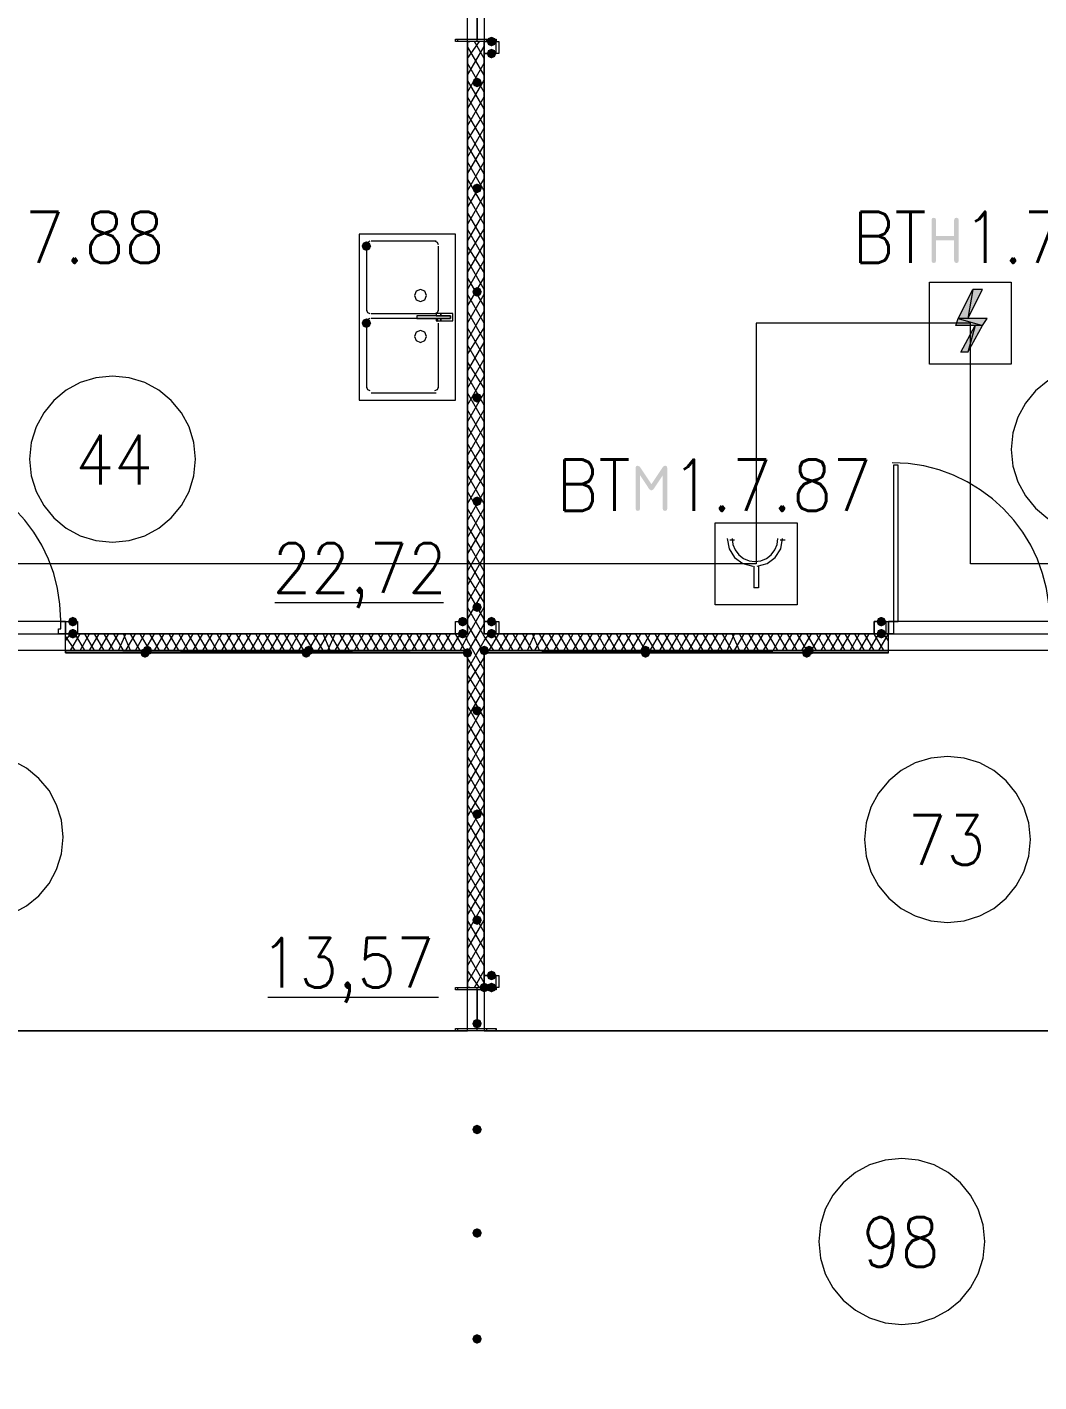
# Model space of a CAD drawing. Header units: millimetres. Extents: x 0 to 420, y 0 to 297.
# Drawn here: x 279.4 to 297.2, y 163.12 to 186.94 of the extents above; entities that cross this region are included whole.
import ezdxf

# ---------------------------------------------------------------- set-up
doc = ezdxf.new("R2010")
doc.units = ezdxf.units.MM
doc.styles.get("Standard").update_dxf_attribs({"font": 'STANDARD'})

msp = doc.modelspace()

# ---------------------------------------------------------------- hatches: boundary and pattern name
for color, points in [(7, [(287.655, 186.69), (287.630129, 186.630204), (287.570333, 186.605333), (287.510538, 186.630204), (287.485667, 186.69), (287.510537, 186.749796), (287.570333, 186.774667), (287.630129, 186.749796)]), (7, [(287.655, 186.478333), (287.630129, 186.418537), (287.570333, 186.393667), (287.510538, 186.418537), (287.485667, 186.478333), (287.510537, 186.538129), (287.570333, 186.563), (287.630129, 186.538129)]), (7, [(287.401, 185.970333), (287.376129, 185.910537), (287.316333, 185.885667), (287.256537, 185.910537), (287.231667, 185.970333), (287.256537, 186.030129), (287.316333, 186.055), (287.376129, 186.030129)]), (7, [(287.401, 184.107667), (287.376129, 184.047871), (287.316333, 184.023), (287.256537, 184.047871), (287.231667, 184.107667), (287.256537, 184.167462), (287.316333, 184.192333), (287.376129, 184.167463)]), (7, [(295.312041, 182.83502), (295.312041, 183.5516), (295.322032, 183.581366), (295.35228, 183.591287), (295.382045, 183.581366), (295.391967, 183.5516), (295.391967, 183.272685), (295.710019, 183.272685), (295.710019, 183.5516), (295.71994, 183.581366), (295.749706, 183.591287), (295.779747, 183.581366), (295.789945, 183.5516), (295.789945, 182.83502), (295.779747, 182.805254), (295.749706, 182.795333), (295.71994, 182.805254), (295.710019, 182.83502), (295.710019, 183.19331), (295.391967, 183.19331), (295.391967, 182.83502), (295.382045, 182.805254), (295.35228, 182.795333), (295.322032, 182.805254)]), (7, [(285.453667, 183.091667), (285.428796, 183.031871), (285.369, 183.007), (285.309204, 183.031871), (285.284333, 183.091667), (285.309204, 183.151462), (285.369, 183.176333), (285.428796, 183.151463)]), (7, [(287.401, 182.287333), (287.376129, 182.227537), (287.316333, 182.202667), (287.256537, 182.227537), (287.231667, 182.287333), (287.256537, 182.347129), (287.316333, 182.372), (287.376129, 182.347129)]), (7, [(285.453667, 181.737), (285.428796, 181.677204), (285.369, 181.652333), (285.309204, 181.677204), (285.284333, 181.737), (285.309204, 181.796796), (285.369, 181.821667), (285.428796, 181.796796)]), (7, [(287.401, 180.424667), (287.376129, 180.364871), (287.316333, 180.34), (287.256537, 180.364871), (287.231667, 180.424667), (287.256537, 180.484462), (287.316333, 180.509333), (287.376129, 180.484463)]), (7, [(290.622632, 179.230954), (290.652398, 179.221032), (290.66232, 179.191267), (290.66232, 178.474687), (290.652398, 178.444921), (290.622632, 178.434999), (290.592867, 178.444921), (290.582945, 178.474687), (290.582945, 179.060077), (290.420336, 178.816991), (290.383956, 178.793289), (290.346473, 178.816991), (290.184967, 179.060077), (290.184967, 178.474687), (290.175045, 178.444921), (290.14528, 178.434999), (290.115032, 178.444921), (290.105041, 178.474687), (290.105041, 179.191267), (290.115032, 179.221032), (290.14528, 179.230954), (290.180006, 179.21111), (290.383956, 178.905186), (290.589008, 179.213315)]), (7, [(287.401, 178.604333), (287.376129, 178.544537), (287.316333, 178.519667), (287.256537, 178.544537), (287.231667, 178.604333), (287.256537, 178.664129), (287.316333, 178.689), (287.376129, 178.664129)]), (7, [(287.401, 176.741667), (287.376129, 176.681871), (287.316333, 176.657), (287.256537, 176.681871), (287.231667, 176.741667), (287.256537, 176.801462), (287.316333, 176.826333), (287.376129, 176.801463)]), (7, [(280.289, 176.487667), (280.264129, 176.427871), (280.204333, 176.403), (280.144538, 176.427871), (280.119667, 176.487667), (280.144537, 176.547462), (280.204333, 176.572333), (280.264129, 176.547463)]), (7, [(287.147, 176.487667), (287.122129, 176.427871), (287.062333, 176.403), (287.002538, 176.427871), (286.977667, 176.487667), (287.002537, 176.547462), (287.062333, 176.572333), (287.122129, 176.547463)]), (7, [(287.655, 176.487667), (287.630129, 176.427871), (287.570333, 176.403), (287.510538, 176.427871), (287.485667, 176.487667), (287.510537, 176.547462), (287.570333, 176.572333), (287.630129, 176.547463)]), (7, [(294.513, 176.487667), (294.488129, 176.427871), (294.428333, 176.403), (294.368538, 176.427871), (294.343667, 176.487667), (294.368537, 176.547462), (294.428333, 176.572333), (294.488129, 176.547463)]), (7, [(280.289, 176.276), (280.264129, 176.216204), (280.204333, 176.191333), (280.144538, 176.216204), (280.119667, 176.276), (280.144537, 176.335796), (280.204333, 176.360667), (280.264129, 176.335796)]), (7, [(287.147, 176.276), (287.122129, 176.216204), (287.062333, 176.191333), (287.002538, 176.216204), (286.977667, 176.276), (287.002537, 176.335796), (287.062333, 176.360667), (287.122129, 176.335796)]), (7, [(287.655, 176.276), (287.630129, 176.216204), (287.570333, 176.191333), (287.510538, 176.216204), (287.485667, 176.276), (287.510537, 176.335796), (287.570333, 176.360667), (287.630129, 176.335796)]), (7, [(294.513, 176.276), (294.488129, 176.216204), (294.428333, 176.191333), (294.368538, 176.216204), (294.343667, 176.276), (294.368537, 176.335796), (294.428333, 176.360667), (294.488129, 176.335796)]), (254, [(281.559, 175.937333), (281.534129, 175.877537), (281.474333, 175.852667), (281.414538, 175.877537), (281.389667, 175.937333), (281.414537, 175.997129), (281.474333, 176.022), (281.534129, 175.997129)]), (254, [(281.601333, 175.979667), (281.576462, 175.919871), (281.516667, 175.895), (281.456871, 175.919871), (281.432, 175.979667), (281.456871, 176.039462), (281.516667, 176.064333), (281.576462, 176.039463)]), (254, [(284.395333, 175.937333), (284.370463, 175.877537), (284.310667, 175.852667), (284.250871, 175.877537), (284.226, 175.937333), (284.250871, 175.997129), (284.310667, 176.022), (284.370462, 175.997129)]), (254, [(284.437667, 175.979667), (284.412796, 175.919871), (284.353, 175.895), (284.293204, 175.919871), (284.268333, 175.979667), (284.293204, 176.039462), (284.353, 176.064333), (284.412796, 176.039463)]), (254, [(287.231667, 175.937333), (287.206796, 175.877537), (287.147, 175.852667), (287.087204, 175.877537), (287.062333, 175.937333), (287.087204, 175.997129), (287.147, 176.022), (287.206796, 175.997129)]), (254, [(287.528, 175.979667), (287.503129, 175.919871), (287.443333, 175.895), (287.383537, 175.919871), (287.358667, 175.979667), (287.383537, 176.039462), (287.443333, 176.064333), (287.503129, 176.039463)]), (254, [(287.528, 175.979667), (287.503129, 175.919871), (287.443333, 175.895), (287.383537, 175.919871), (287.358667, 175.979667), (287.383537, 176.039462), (287.443333, 176.064333), (287.503129, 176.039463)]), (254, [(290.364333, 175.979667), (290.339462, 175.919871), (290.279667, 175.895), (290.219871, 175.919871), (290.195, 175.979667), (290.219871, 176.039462), (290.279667, 176.064333), (290.339462, 176.039463)]), (254, [(290.364333, 175.937333), (290.339462, 175.877537), (290.279667, 175.852667), (290.219871, 175.877537), (290.195, 175.937333), (290.219871, 175.997129), (290.279667, 176.022), (290.339462, 175.997129)]), (254, [(293.200667, 175.937333), (293.175796, 175.877537), (293.116, 175.852667), (293.056204, 175.877537), (293.031333, 175.937333), (293.056204, 175.997129), (293.116, 176.022), (293.175796, 175.997129)]), (254, [(293.243, 175.979667), (293.218129, 175.919871), (293.158333, 175.895), (293.098538, 175.919871), (293.073667, 175.979667), (293.098537, 176.039462), (293.158333, 176.064333), (293.218129, 176.039463)]), (7, [(287.401, 174.921333), (287.376129, 174.861537), (287.316333, 174.836667), (287.256537, 174.861537), (287.231667, 174.921333), (287.256537, 174.981129), (287.316333, 175.006), (287.376129, 174.981129)]), (7, [(287.401, 173.101), (287.376129, 173.041204), (287.316333, 173.016333), (287.256537, 173.041204), (287.231667, 173.101), (287.256537, 173.160796), (287.316333, 173.185667), (287.376129, 173.160796)]), (7, [(287.401, 171.238333), (287.376129, 171.178537), (287.316333, 171.153667), (287.256537, 171.178537), (287.231667, 171.238333), (287.256537, 171.298129), (287.316333, 171.323), (287.376129, 171.298129)]), (7, [(287.528, 170.053), (287.503129, 169.993204), (287.443333, 169.968333), (287.383537, 169.993204), (287.358667, 170.053), (287.383537, 170.112796), (287.443333, 170.137667), (287.503129, 170.112796)]), (7, [(287.655, 170.264667), (287.630129, 170.204871), (287.570333, 170.18), (287.510538, 170.204871), (287.485667, 170.264667), (287.510537, 170.324462), (287.570333, 170.349333), (287.630129, 170.324463)]), (7, [(287.655, 170.053), (287.630129, 169.993204), (287.570333, 169.968333), (287.510538, 169.993204), (287.485667, 170.053), (287.510537, 170.112796), (287.570333, 170.137667), (287.630129, 170.112796)]), (7, [(287.401, 169.418), (287.376129, 169.358204), (287.316333, 169.333333), (287.256537, 169.358204), (287.231667, 169.418), (287.256537, 169.477796), (287.316333, 169.502667), (287.376129, 169.477796)]), (7, [(287.401, 167.555333), (287.376129, 167.495537), (287.316333, 167.470667), (287.256537, 167.495537), (287.231667, 167.555333), (287.256537, 167.615129), (287.316333, 167.64), (287.376129, 167.615129)]), (7, [(287.401, 165.735), (287.376129, 165.675204), (287.316333, 165.650333), (287.256537, 165.675204), (287.231667, 165.735), (287.256537, 165.794796), (287.316333, 165.819667), (287.376129, 165.794796)]), (7, [(287.401, 163.872333), (287.376129, 163.812537), (287.316333, 163.787667), (287.256537, 163.812537), (287.231667, 163.872333), (287.256537, 163.932129), (287.316333, 163.957), (287.376129, 163.932129)])]:
    msp.add_hatch(color=color).paths.add_polyline_path(points, flags=0)
h = msp.add_hatch(color=1)
h.paths.add_polyline_path([(296.206334, 182.329666), (296.037, 182.329666), (295.952334, 181.821666)], flags=0)
h.paths.add_polyline_path([(296.037, 182.329666), (295.952334, 181.821666), (295.783, 181.821666)], flags=0)
h = msp.add_hatch(color=1)
h.paths.add_polyline_path([(296.291, 181.821666), (295.783, 181.821666), (296.206334, 181.694666)], flags=0)
h.paths.add_polyline_path([(295.783, 181.821666), (296.206334, 181.694666), (295.740667, 181.694666)], flags=0)
h = msp.add_hatch(color=1)
h.paths.add_polyline_path([(296.206334, 181.694666), (296.079334, 181.694666), (295.952334, 181.228999)], flags=0)
h.paths.add_polyline_path([(296.079334, 181.694666), (295.952334, 181.228999), (295.825334, 181.228999)], flags=0)
h = msp.add_hatch(color=7)
h.paths.add_polyline_path([(287.147, 175.979667), (280.077333, 175.979667), (287.147, 175.937333)], flags=0)
h.paths.add_polyline_path([(280.077333, 175.979667), (287.147, 175.937333), (280.077333, 175.937333)], flags=0)
h = msp.add_hatch(color=7)
h.paths.add_polyline_path([(294.555333, 175.979667), (287.443333, 175.979667), (294.555333, 175.937333)], flags=0)
h.paths.add_polyline_path([(287.443333, 175.979667), (294.555333, 175.937333), (287.443333, 175.937333)], flags=0)

# ---------------------------------------------------------------- linework, layer by layer
at = {"color": 7, "lineweight": 0}
for points in [[(287.147, 187.409667), (270.044333, 187.409667), (270.044333, 176.276), (287.147, 176.276)], [(287.655, 186.69), (286.935333, 186.69), (286.935333, 186.732333), (287.316333, 186.732333), (287.316333, 187.409667), (286.935333, 187.409667), (287.655, 187.409667), (287.316333, 187.409667), (287.316333, 186.732333), (287.655, 186.732333)], [(304.546, 187.409667), (287.443333, 187.409667), (287.443333, 176.276), (304.546, 176.276)], [(287.697333, 186.478333), (287.443333, 186.478333), (287.443333, 186.69), (287.697333, 186.69)], [(287.655, 186.478333), (287.655, 186.69), (287.443333, 186.69), (287.443333, 186.478333)], [(285.242, 183.261), (285.242, 180.424667), (285.242, 180.382333), (285.284333, 180.382333), (286.893, 180.382333), (286.935333, 180.382333), (286.935333, 180.424667), (286.935333, 183.261), (286.935333, 183.303333), (286.893, 183.303333), (285.284333, 183.303333), (285.242, 183.303333)], [(286.427333, 182.223833), (286.39634, 182.298673), (286.3215, 182.329667), (286.24666, 182.298673), (286.215667, 182.223833), (286.24666, 182.148993), (286.3215, 182.118), (286.39634, 182.148993)], [(286.258, 181.864), (286.258, 181.821667), (286.850667, 181.821667), (286.850667, 181.864)], [(286.596667, 181.906333), (286.596667, 181.864), (286.681333, 181.864), (286.681333, 181.906333)], [(286.596667, 181.779333), (286.681333, 181.779333), (286.681333, 181.821667), (286.596667, 181.821667)], [(286.681333, 181.906333), (286.681333, 181.864), (286.850667, 181.864), (286.850667, 181.821667), (286.681333, 181.821667), (286.681333, 181.779333), (286.893, 181.779333), (286.893, 181.906333)], [(286.427333, 181.504167), (286.39634, 181.579007), (286.3215, 181.61), (286.24666, 181.579007), (286.215667, 181.504167), (286.24666, 181.429327), (286.3215, 181.398333), (286.39634, 181.429327)], [(294.64, 179.239333), (294.64, 176.487667), (294.724667, 176.487667), (294.724667, 179.239333)], [(279.950333, 176.276), (279.950333, 176.360667), (279.992667, 176.360667), (279.992667, 176.487667), (280.077333, 176.487667), (280.077333, 176.276)], [(280.289, 176.276), (280.077333, 176.276), (280.077333, 176.487667), (280.289, 176.487667), (280.289, 176.276), (280.077333, 176.276), (280.077333, 176.487667), (280.289, 176.487667)], [(287.147, 176.276), (286.935333, 176.276), (286.935333, 176.487667), (287.147, 176.487667), (287.147, 176.276), (286.935333, 176.276), (286.935333, 176.487667), (287.147, 176.487667)], [(287.697333, 176.276), (287.443333, 176.276), (287.443333, 176.487667), (287.697333, 176.487667)], [(287.655, 176.276), (287.655, 176.487667), (287.443333, 176.487667), (287.443333, 176.276)], [(294.555333, 176.276), (294.301333, 176.276), (294.301333, 176.487667), (294.555333, 176.487667)], [(294.513, 176.276), (294.513, 176.487667), (294.301333, 176.487667), (294.301333, 176.276)], [(294.555333, 176.276), (294.555333, 176.487667), (294.64, 176.487667), (294.64, 176.360667), (294.64, 176.276)], [(287.147, 175.979667), (280.077333, 175.979667), (287.147, 175.937333)], [(280.077333, 175.979667), (287.147, 175.937333), (280.077333, 175.937333)], [(280.077333, 175.937333), (280.077333, 175.979667), (287.147, 175.979667), (287.147, 175.937333), (280.077333, 175.937333), (287.147, 175.937333), (287.147, 175.979667), (280.077333, 175.979667)], [(294.555333, 175.979667), (287.443333, 175.979667), (294.555333, 175.937333)], [(287.443333, 175.979667), (294.555333, 175.937333), (287.443333, 175.937333)], [(294.555333, 175.979667), (287.443333, 175.979667), (287.443333, 175.937333), (294.555333, 175.937333)], [(294.555333, 175.979667), (287.443333, 175.979667), (287.443333, 175.937333), (294.555333, 175.937333)], [(287.697333, 170.053), (287.443333, 170.053), (287.443333, 170.264667), (287.697333, 170.264667)], [(287.655, 170.053), (287.655, 170.264667), (287.443333, 170.264667), (287.443333, 170.053)], [(287.655, 169.291), (286.935333, 169.291), (286.935333, 169.333333), (287.316333, 169.333333), (287.316333, 170.010667), (286.935333, 170.010667), (286.935333, 170.053), (287.655, 170.053), (287.655, 170.010667), (287.316333, 170.010667), (287.316333, 169.333333), (287.655, 169.333333)]]:
    msp.add_lwpolyline(points, close=True, dxfattribs=at)
for points in [[(287.316333, 186.69), (287.316333, 187.409667)], [(286.977667, 186.69), (286.977667, 186.732333)], [(287.147, 186.69), (287.147, 186.732333)], [(287.147, 186.69), (287.189333, 186.69)], [(287.147, 186.393667), (287.358667, 186.69)], [(287.443333, 176.276), (287.443333, 186.69), (287.147, 186.69), (287.147, 176.276)], [(287.147, 186.097333), (287.443333, 186.605333)], [(287.443333, 186.097333), (287.147, 186.605333)], [(287.443333, 186.393667), (287.274, 186.69)], [(287.443333, 186.647667), (287.443333, 186.69)], [(287.485667, 186.69), (287.485667, 186.732333)], [(287.655, 186.69), (287.655, 186.732333)], [(287.147, 185.801), (287.443333, 186.309)], [(287.443333, 185.801), (287.147, 186.309)], [(287.147, 185.504667), (287.443333, 186.012667)], [(287.443333, 185.504667), (287.147, 186.012667)], [(287.147, 185.208333), (287.443333, 185.716333)], [(287.443333, 185.208333), (287.147, 185.716333)], [(287.147, 184.954333), (287.443333, 185.42)], [(287.443333, 184.912), (287.147, 185.42)], [(287.147, 184.658), (287.443333, 185.166)], [(287.443333, 184.615667), (287.147, 185.123667)], [(287.147, 184.361667), (287.443333, 184.869667)], [(287.443333, 184.361667), (287.147, 184.869667)], [(287.147, 184.065333), (287.443333, 184.573333)], [(287.443333, 184.065333), (287.147, 184.573333)], [(287.147, 183.769), (287.443333, 184.277)], [(287.443333, 183.769), (287.147, 184.277)], [(287.147, 183.472667), (287.443333, 183.980667)], [(287.443333, 183.472667), (287.147, 183.980667)], [(287.147, 183.176333), (287.443333, 183.684333)], [(287.443333, 183.176333), (287.147, 183.684333)], [(287.147, 182.922333), (287.443333, 183.388)], [(287.443333, 182.88), (287.147, 183.388)], [(285.4325, 183.176333), (285.387606, 183.157728), (285.369, 183.112833)], [(285.369, 183.091667), (285.369, 181.948667)], [(286.596667, 183.176333), (285.453667, 183.176333)], [(286.639, 183.112833), (286.620394, 183.157728), (286.5755, 183.176333)], [(286.639, 181.948667), (286.639, 183.091667)], [(287.147, 182.626), (287.443333, 183.134)], [(287.443333, 182.626), (287.147, 183.091667)], [(287.147, 182.329667), (287.443333, 182.837667)], [(287.443333, 182.329667), (287.147, 182.837667)], [(287.147, 182.033333), (287.443333, 182.541333)], [(287.443333, 182.033333), (287.147, 182.541333)], [(295.275, 182.456666), (296.714334, 182.456666)], [(287.147, 181.737), (287.443333, 182.245)], [(287.443333, 181.737), (287.147, 182.245)], [(285.369, 181.969833), (285.387606, 181.924939), (285.4325, 181.906333)], [(285.4325, 181.821667), (285.387606, 181.803061), (285.369, 181.758167)], [(285.453667, 181.906333), (286.596667, 181.906333)], [(286.596667, 181.821667), (285.453667, 181.821667)], [(286.5755, 181.906333), (286.620394, 181.924939), (286.639, 181.969833)], [(286.639, 181.758167), (286.620394, 181.803061), (286.5755, 181.821667)], [(287.147, 181.440667), (287.443333, 181.948667)], [(287.443333, 181.440667), (287.147, 181.948667)], [(285.369, 181.737), (285.369, 180.594)], [(286.639, 180.594), (286.639, 181.737)], [(287.147, 181.186667), (287.443333, 181.652333)], [(287.443333, 181.144333), (287.147, 181.652333)], [(287.147, 180.890333), (287.443333, 181.398333)], [(287.443333, 180.848), (287.147, 181.356)], [(287.147, 180.594), (287.443333, 181.102)], [(287.443333, 180.594), (287.147, 181.059667)], [(299.635333, 179.5145), (299.605661, 179.808844), (299.520561, 180.082996), (299.385905, 180.331083), (299.207566, 180.547232), (298.991416, 180.725572), (298.743329, 180.860228), (298.469177, 180.945328), (298.174833, 180.975), (297.88049, 180.945328), (297.606338, 180.860228), (297.358251, 180.725572), (297.142101, 180.547232), (296.963762, 180.331083), (296.829106, 180.082996), (296.744005, 179.808844), (296.714333, 179.5145)], [(282.363333, 179.345167), (282.333661, 179.63951), (282.248561, 179.913662), (282.113905, 180.161749), (281.935566, 180.377899), (281.719416, 180.556238), (281.471329, 180.690894), (281.197177, 180.775995), (280.902833, 180.805667), (280.60849, 180.775995), (280.334338, 180.690894), (280.086251, 180.556238), (279.870101, 180.377899), (279.691762, 180.161749), (279.557106, 179.913662), (279.472005, 179.63951), (279.442333, 179.345167)], [(285.369, 180.615167), (285.387606, 180.570272), (285.4325, 180.551667)], [(286.5755, 180.551667), (286.620394, 180.570272), (286.639, 180.615167)], [(287.147, 180.297667), (287.443333, 180.805667)], [(287.443333, 180.297667), (287.147, 180.805667)], [(285.453667, 180.509333), (286.596667, 180.509333)], [(287.147, 180.001333), (287.443333, 180.509333)], [(287.443333, 180.001333), (287.147, 180.509333)], [(287.147, 179.705), (287.443333, 180.213)], [(287.443333, 179.705), (287.147, 180.213)], [(287.147, 179.408667), (287.443333, 179.916667)], [(287.443333, 179.408667), (287.147, 179.916667)], [(287.147, 179.154667), (287.443333, 179.620333)], [(287.443333, 179.112333), (287.147, 179.620333)], [(296.714333, 179.5145), (296.744005, 179.220156), (296.829106, 178.946004), (296.963762, 178.697917), (297.142101, 178.481768), (297.358251, 178.303428), (297.606338, 178.168772), (297.88049, 178.083672), (298.174833, 178.054), (298.469177, 178.083672), (298.743329, 178.168772), (298.991416, 178.303428), (299.207566, 178.481768), (299.385905, 178.697917), (299.520561, 178.946004), (299.605661, 179.220156), (299.635333, 179.5145)], [(279.992667, 176.508833), (279.978351, 176.792342), (279.936333, 177.06766), (279.868007, 177.333395), (279.774766, 177.588151), (279.658004, 177.830537), (279.519114, 178.059157), (279.359491, 178.272619), (279.180528, 178.469528), (278.983619, 178.648491), (278.770157, 178.808114), (278.541537, 178.947004), (278.299151, 179.063766), (278.044395, 179.157007), (277.77866, 179.225333), (277.503342, 179.267351), (277.219833, 179.281667)], [(279.442333, 179.345167), (279.472005, 179.050823), (279.557106, 178.776671), (279.691762, 178.528584), (279.870101, 178.312434), (280.086251, 178.134095), (280.334338, 177.999439), (280.60849, 177.914339), (280.902833, 177.884667), (281.197177, 177.914339), (281.471329, 177.999439), (281.719416, 178.134095), (281.935566, 178.312434), (282.113905, 178.528584), (282.248561, 178.776671), (282.333661, 179.050823), (282.363333, 179.345167)], [(287.147, 178.858333), (287.443333, 179.366333)], [(287.443333, 178.858333), (287.147, 179.324)], [(297.391667, 176.508833), (297.377351, 176.792342), (297.335333, 177.06766), (297.267007, 177.333395), (297.173766, 177.588151), (297.057004, 177.830537), (296.918114, 178.059157), (296.758491, 178.272619), (296.579528, 178.469528), (296.382619, 178.648491), (296.169157, 178.808114), (295.940537, 178.947004), (295.698151, 179.063766), (295.443395, 179.157007), (295.17766, 179.225333), (294.902342, 179.267351), (294.618833, 179.281667)], [(287.147, 178.562), (287.443333, 179.07)], [(287.443333, 178.562), (287.147, 179.07)], [(287.147, 178.265667), (287.443333, 178.773667)], [(287.443333, 178.265667), (287.147, 178.773667)], [(287.147, 177.969333), (287.443333, 178.477333)], [(287.443333, 177.969333), (287.147, 178.477333)], [(287.147, 177.673), (287.443333, 178.181)], [(287.443333, 177.673), (287.147, 178.181)], [(291.507334, 178.223333), (292.946667, 178.223333)], [(287.147, 177.376667), (287.443333, 177.884667)], [(287.443333, 177.376667), (287.147, 177.884667)], [(287.147, 177.122667), (287.443333, 177.630667)], [(287.443333, 177.080333), (287.147, 177.588333)], [(287.147, 176.826333), (287.443333, 177.334333)], [(287.443333, 176.826333), (287.147, 177.292)], [(287.147, 176.53), (287.443333, 177.038)], [(287.443333, 176.53), (287.147, 177.038)], [(283.760333, 176.826333), (286.723667, 176.826333)], [(287.147, 176.233667), (287.443333, 176.741667)], [(287.443333, 176.233667), (287.147, 176.741667)], [(280.077333, 176.403), (280.077333, 176.487667), (278.595667, 176.487667)], [(278.595667, 176.276), (280.077333, 176.276), (280.077333, 176.403)], [(287.147, 175.937333), (287.443333, 176.445333)], [(287.443333, 175.937333), (287.147, 176.445333)], [(295.994667, 176.487667), (294.555333, 176.487667), (294.555333, 176.403)], [(294.555333, 176.403), (294.555333, 176.276), (295.994667, 176.276)], [(297.476333, 176.403), (297.476333, 176.487667), (295.994667, 176.487667)], [(295.994667, 176.276), (297.476333, 176.276), (297.476333, 176.403)], [(280.077333, 176.149), (280.162, 176.276)], [(280.077333, 175.979667), (280.077333, 176.276)], [(280.077333, 175.979667), (280.077333, 176.276)], [(287.147, 176.276), (280.077333, 176.276)], [(280.246667, 175.979667), (280.077333, 176.233667)], [(280.162, 175.979667), (280.331333, 176.276)], [(280.416, 175.979667), (280.246667, 176.276)], [(280.331333, 175.979667), (280.500667, 176.276)], [(280.585333, 175.979667), (280.416, 176.276)], [(280.500667, 175.979667), (280.67, 176.276)], [(280.754667, 175.979667), (280.585333, 176.276)], [(280.67, 175.979667), (280.839333, 176.276)], [(280.924, 175.979667), (280.754667, 176.276)], [(280.839333, 175.979667), (281.008667, 176.276)], [(281.093333, 175.979667), (280.924, 176.276)], [(281.008667, 175.979667), (281.135667, 176.276)], [(281.220333, 175.979667), (281.093333, 176.276)], [(281.135667, 175.979667), (281.305, 176.276)], [(281.389667, 175.979667), (281.220333, 176.276)], [(281.305, 175.979667), (281.474333, 176.276)], [(281.559, 175.979667), (281.389667, 176.276)], [(281.474333, 175.979667), (281.643667, 176.276)], [(281.728333, 175.979667), (281.559, 176.276)], [(281.643667, 175.979667), (281.813, 176.276)], [(281.897667, 175.979667), (281.728333, 176.276)], [(281.813, 175.979667), (281.982333, 176.276)], [(282.067, 175.979667), (281.897667, 176.276)], [(281.982333, 175.979667), (282.151667, 176.276)], [(282.236333, 175.979667), (282.067, 176.276)], [(282.151667, 175.979667), (282.321, 176.276)], [(282.405667, 175.979667), (282.236333, 176.276)], [(282.321, 175.979667), (282.490333, 176.276)], [(282.575, 175.979667), (282.405667, 176.276)], [(282.490333, 175.979667), (282.659667, 176.276)], [(282.744333, 175.979667), (282.575, 176.276)], [(282.659667, 175.979667), (282.829, 176.276)], [(282.913667, 175.979667), (282.744333, 176.276)], [(282.829, 175.979667), (282.998333, 176.276)], [(283.083, 175.979667), (282.913667, 176.276)], [(282.998333, 175.979667), (283.167667, 176.276)], [(283.252333, 175.979667), (283.083, 176.276)], [(283.167667, 175.979667), (283.337, 176.276)], [(283.421667, 175.979667), (283.252333, 176.276)], [(283.337, 175.979667), (283.506333, 176.276)], [(283.591, 175.979667), (283.421667, 176.276)], [(283.506333, 175.979667), (283.675667, 176.276)], [(283.760333, 175.979667), (283.591, 176.276)], [(283.675667, 175.979667), (283.845, 176.276)], [(283.929667, 175.979667), (283.760333, 176.276)], [(283.845, 175.979667), (284.014333, 176.276)], [(284.099, 175.979667), (283.929667, 176.276)], [(284.014333, 175.979667), (284.183667, 176.276)], [(284.268333, 175.979667), (284.099, 176.276)], [(284.183667, 175.979667), (284.353, 176.276)], [(284.437667, 175.979667), (284.268333, 176.276)], [(284.353, 175.979667), (284.522333, 176.276)], [(284.607, 175.979667), (284.437667, 176.276)], [(284.522333, 175.979667), (284.691667, 176.276)], [(284.734, 175.979667), (284.607, 176.276)], [(284.691667, 175.979667), (284.818667, 176.276)], [(284.903333, 175.979667), (284.734, 176.276)], [(284.818667, 175.979667), (284.988, 176.276)], [(285.072667, 175.979667), (284.903333, 176.276)], [(284.988, 175.979667), (285.157333, 176.276)], [(285.242, 175.979667), (285.072667, 176.276)], [(285.157333, 175.979667), (285.326667, 176.276)], [(285.411333, 175.979667), (285.242, 176.276)], [(285.326667, 175.979667), (285.496, 176.276)], [(285.580667, 175.979667), (285.411333, 176.276)], [(285.496, 175.979667), (285.665333, 176.276)], [(285.75, 175.979667), (285.580667, 176.276)], [(285.665333, 175.979667), (285.834667, 176.276)], [(285.919333, 175.979667), (285.75, 176.276)], [(285.834667, 175.979667), (286.004, 176.276)], [(286.088667, 175.979667), (285.919333, 176.276)], [(286.004, 175.979667), (286.173333, 176.276)], [(286.258, 175.979667), (286.088667, 176.276)], [(286.173333, 175.979667), (286.342667, 176.276)], [(286.427333, 175.979667), (286.258, 176.276)], [(286.342667, 175.979667), (286.512, 176.276)], [(286.596667, 175.979667), (286.427333, 176.276)], [(286.512, 175.979667), (286.681333, 176.276)], [(286.766, 175.979667), (286.596667, 176.276)], [(286.681333, 175.979667), (286.850667, 176.276)], [(286.935333, 175.979667), (286.766, 176.276)], [(286.850667, 175.979667), (287.02, 176.276)], [(287.104667, 175.979667), (286.935333, 176.276)], [(287.02, 175.979667), (287.147, 176.233667)], [(287.147, 176.149), (287.104667, 176.276)], [(287.147, 175.641), (287.443333, 176.149)], [(287.443333, 175.641), (287.147, 176.149)], [(287.443333, 176.149), (287.528, 176.276)], [(294.555333, 176.276), (287.443333, 176.276)], [(287.612667, 175.979667), (287.443333, 176.233667)], [(287.528, 175.979667), (287.697333, 176.276)], [(287.782, 175.979667), (287.612667, 176.276)], [(287.697333, 175.979667), (287.866667, 176.276)], [(287.951333, 175.979667), (287.782, 176.276)], [(287.866667, 175.979667), (288.036, 176.276)], [(288.120667, 175.979667), (287.951333, 176.276)], [(288.036, 175.979667), (288.205333, 176.276)], [(288.29, 175.979667), (288.120667, 176.276)], [(288.205333, 175.979667), (288.332333, 176.276)], [(288.417, 175.979667), (288.29, 176.276)], [(288.332333, 175.979667), (288.501667, 176.276)], [(288.586333, 175.979667), (288.417, 176.276)], [(288.501667, 175.979667), (288.671, 176.276)], [(288.755667, 175.979667), (288.586333, 176.276)], [(288.671, 175.979667), (288.840333, 176.276)], [(288.925, 175.979667), (288.755667, 176.276)], [(288.840333, 175.979667), (289.009667, 176.276)], [(289.094333, 175.979667), (288.925, 176.276)], [(289.009667, 175.979667), (289.179, 176.276)], [(289.263667, 175.979667), (289.094333, 176.276)], [(289.179, 175.979667), (289.348333, 176.276)], [(289.433, 175.979667), (289.263667, 176.276)], [(289.348333, 175.979667), (289.517667, 176.276)], [(289.602333, 175.979667), (289.433, 176.276)], [(289.517667, 175.979667), (289.687, 176.276)], [(289.771667, 175.979667), (289.602333, 176.276)], [(289.687, 175.979667), (289.856333, 176.276)], [(289.941, 175.979667), (289.771667, 176.276)], [(289.856333, 175.979667), (290.025667, 176.276)], [(290.110333, 175.979667), (289.941, 176.276)], [(290.025667, 175.979667), (290.195, 176.276)], [(290.279667, 175.979667), (290.110333, 176.276)], [(290.195, 175.979667), (290.364333, 176.276)], [(290.449, 175.979667), (290.279667, 176.276)], [(290.364333, 175.979667), (290.533667, 176.276)], [(290.618333, 175.979667), (290.449, 176.276)], [(290.533667, 175.979667), (290.703, 176.276)], [(290.787667, 175.979667), (290.618333, 176.276)], [(290.703, 175.979667), (290.872333, 176.276)], [(290.957, 175.979667), (290.787667, 176.276)], [(290.872333, 175.979667), (291.041667, 176.276)], [(291.126333, 175.979667), (290.957, 176.276)], [(291.041667, 175.979667), (291.211, 176.276)], [(291.295667, 175.979667), (291.126333, 176.276)], [(291.211, 175.979667), (291.380333, 176.276)], [(291.465, 175.979667), (291.295667, 176.276)], [(291.380333, 175.979667), (291.549667, 176.276)], [(291.634333, 175.979667), (291.465, 176.276)], [(291.549667, 175.979667), (291.719, 176.276)], [(291.803667, 175.979667), (291.634333, 176.276)], [(291.719, 175.979667), (291.846, 176.276)], [(291.930667, 175.979667), (291.803667, 176.276)], [(291.846, 175.979667), (292.015333, 176.276)], [(292.1, 175.979667), (291.930667, 176.276)], [(292.015333, 175.979667), (292.184667, 176.276)], [(292.269333, 175.979667), (292.1, 176.276)], [(292.184667, 175.979667), (292.354, 176.276)], [(292.438667, 175.979667), (292.269333, 176.276)], [(292.354, 175.979667), (292.523333, 176.276)], [(292.608, 175.979667), (292.438667, 176.276)], [(292.523333, 175.979667), (292.692667, 176.276)], [(292.777333, 175.979667), (292.608, 176.276)], [(292.692667, 175.979667), (292.862, 176.276)], [(292.946667, 175.979667), (292.777333, 176.276)], [(292.862, 175.979667), (293.031333, 176.276)], [(293.116, 175.979667), (292.946667, 176.276)], [(293.031333, 175.979667), (293.200667, 176.276)], [(293.285333, 175.979667), (293.116, 176.276)], [(293.200667, 175.979667), (293.37, 176.276)], [(293.454667, 175.979667), (293.285333, 176.276)], [(293.37, 175.979667), (293.539333, 176.276)], [(293.624, 175.979667), (293.454667, 176.276)], [(293.539333, 175.979667), (293.708667, 176.276)], [(293.793333, 175.979667), (293.624, 176.276)], [(293.708667, 175.979667), (293.878, 176.276)], [(293.962667, 175.979667), (293.793333, 176.276)], [(293.878, 175.979667), (294.047333, 176.276)], [(294.132, 175.979667), (293.962667, 176.276)], [(294.047333, 175.979667), (294.216667, 176.276)], [(294.301333, 175.979667), (294.132, 176.276)], [(294.216667, 175.979667), (294.386, 176.276)], [(294.470667, 175.979667), (294.301333, 176.276)], [(294.386, 175.979667), (294.555333, 176.276)], [(294.555333, 176.149), (294.470667, 176.276)], [(294.555333, 175.979667), (294.555333, 176.276)], [(294.555333, 175.979667), (294.555333, 176.276)], [(287.147, 175.937333), (280.077333, 175.937333), (287.147, 175.979667), (280.077333, 175.979667)], [(280.077333, 175.979667), (287.147, 175.979667)], [(287.147, 175.979667), (287.147, 170.053), (287.443333, 170.053)], [(287.147, 175.387), (287.443333, 175.852667)], [(287.443333, 175.344667), (287.147, 175.852667)], [(294.555333, 175.979667), (287.443333, 175.979667), (294.555333, 175.979667), (287.443333, 175.937333)], [(287.443333, 175.979667), (294.555333, 175.979667)], [(287.443333, 170.053), (287.443333, 175.979667)], [(287.147, 175.090667), (287.443333, 175.598667)], [(287.443333, 175.090667), (287.147, 175.556333)], [(287.147, 174.794333), (287.443333, 175.302333)], [(287.443333, 174.794333), (287.147, 175.302333)], [(287.147, 174.498), (287.443333, 175.006)], [(287.443333, 174.498), (287.147, 175.006)], [(287.147, 174.201667), (287.443333, 174.709667)], [(287.443333, 174.201667), (287.147, 174.709667)], [(287.147, 173.905333), (287.443333, 174.413333)], [(287.443333, 173.905333), (287.147, 174.413333)], [(280.035, 172.698833), (280.005328, 172.993177), (279.920228, 173.267329), (279.785572, 173.515416), (279.607232, 173.731566), (279.391083, 173.909905), (279.142996, 174.044561), (278.868844, 174.129661), (278.5745, 174.159333), (278.280156, 174.129661), (278.006004, 174.044561), (277.757917, 173.909905), (277.541768, 173.731566), (277.363428, 173.515416), (277.228772, 173.267329), (277.143672, 172.993177), (277.114, 172.698833)], [(287.147, 173.609), (287.443333, 174.117)], [(287.443333, 173.609), (287.147, 174.117)], [(297.053, 172.6565), (297.023328, 172.950844), (296.938228, 173.224996), (296.803572, 173.473083), (296.625232, 173.689232), (296.409083, 173.867572), (296.160996, 174.002228), (295.886844, 174.087328), (295.5925, 174.117), (295.298156, 174.087328), (295.024004, 174.002228), (294.775917, 173.867572), (294.559768, 173.689232), (294.381428, 173.473083), (294.246772, 173.224996), (294.161672, 172.950844), (294.132, 172.6565)], [(287.147, 173.355), (287.443333, 173.863)], [(287.443333, 173.312667), (287.147, 173.820667)], [(287.147, 173.058667), (287.443333, 173.566667)], [(287.443333, 173.058667), (287.147, 173.524333)], [(287.147, 172.762333), (287.443333, 173.270333)], [(287.443333, 172.762333), (287.147, 173.270333)], [(287.147, 172.466), (287.443333, 172.974)], [(287.443333, 172.466), (287.147, 172.974)], [(277.114, 172.698833), (277.143672, 172.40449), (277.228772, 172.130338), (277.363428, 171.882251), (277.541768, 171.666101), (277.757917, 171.487762), (278.006004, 171.353106), (278.280156, 171.268005), (278.5745, 171.238333), (278.868844, 171.268005), (279.142996, 171.353106), (279.391083, 171.487762), (279.607232, 171.666101), (279.785572, 171.882251), (279.920228, 172.130338), (280.005328, 172.40449), (280.035, 172.698833)], [(287.147, 172.169667), (287.443333, 172.677667)], [(287.443333, 172.169667), (287.147, 172.677667)], [(294.132, 172.6565), (294.161672, 172.362156), (294.246772, 172.088004), (294.381428, 171.839917), (294.559768, 171.623768), (294.775917, 171.445428), (295.024004, 171.310772), (295.298156, 171.225672), (295.5925, 171.196), (295.886844, 171.225672), (296.160996, 171.310772), (296.409083, 171.445428), (296.625232, 171.623768), (296.803572, 171.839917), (296.938228, 172.088004), (297.023328, 172.362156), (297.053, 172.6565)], [(287.147, 171.873333), (287.443333, 172.381333)], [(287.443333, 171.873333), (287.147, 172.381333)], [(287.147, 171.619333), (287.443333, 172.085)], [(287.443333, 171.577), (287.147, 172.085)], [(287.147, 171.323), (287.443333, 171.831)], [(287.443333, 171.323), (287.147, 171.788667)], [(287.147, 171.026667), (287.443333, 171.534667)], [(287.443333, 171.026667), (287.147, 171.534667)], [(287.147, 170.730333), (287.443333, 171.238333)], [(287.443333, 170.730333), (287.147, 171.238333)], [(287.147, 170.434), (287.443333, 170.942)], [(287.443333, 170.434), (287.147, 170.942)], [(287.147, 170.137667), (287.443333, 170.645667)], [(287.443333, 170.137667), (287.147, 170.645667)], [(287.358667, 170.053), (287.147, 170.349333)], [(287.274, 170.053), (287.443333, 170.349333)], [(286.977667, 170.010667), (286.977667, 170.053)], [(287.189333, 170.053), (287.147, 170.053)], [(287.147, 170.010667), (287.147, 170.053)], [(287.316333, 169.291), (287.316333, 170.053)], [(287.485667, 170.010667), (287.485667, 170.053)], [(287.655, 170.010667), (287.655, 170.053)], [(283.633333, 169.883667), (286.639, 169.883667)], [(286.977667, 169.291), (286.977667, 169.333333)], [(287.147, 169.291), (287.147, 169.333333)], [(287.485667, 169.291), (287.485667, 169.333333)], [(287.655, 169.291), (287.655, 169.333333)], [(296.248667, 165.586833), (296.218995, 165.881177), (296.133894, 166.155329), (295.999238, 166.403416), (295.820899, 166.619566), (295.604749, 166.797905), (295.356662, 166.932561), (295.08251, 167.017661), (294.788167, 167.047333), (294.493823, 167.017661), (294.219671, 166.932561), (293.971584, 166.797905), (293.755434, 166.619566), (293.577095, 166.403416), (293.442439, 166.155329), (293.357339, 165.881177), (293.327667, 165.586833)], [(293.327667, 165.586833), (293.357339, 165.29249), (293.442439, 165.018338), (293.577095, 164.770251), (293.755434, 164.554101), (293.971584, 164.375762), (294.219671, 164.241106), (294.493823, 164.156005), (294.788167, 164.126333), (295.08251, 164.156005), (295.356662, 164.241106), (295.604749, 164.375762), (295.820899, 164.554101), (295.999238, 164.770251), (296.133894, 165.018338), (296.218995, 165.29249), (296.248667, 165.586833)]]:
    msp.add_lwpolyline(points, dxfattribs=at)
at = {"color": 1, "lineweight": 0}
for points in [[(296.714334, 181.017333), (295.275, 181.017333), (295.275, 182.456666), (296.714334, 182.456666)], [(296.037, 182.329666), (295.952334, 181.821666), (295.783, 181.821666)], [(296.206334, 182.329666), (296.037, 182.329666), (295.952334, 181.821666)], [(295.783, 181.821666), (296.206334, 181.694666), (295.740667, 181.694666)], [(296.291, 181.821666), (295.783, 181.821666), (296.206334, 181.694666)], [(296.079334, 181.694666), (295.952334, 181.228999), (295.825334, 181.228999)], [(296.206334, 181.694666), (296.079334, 181.694666), (295.952334, 181.228999)], [(292.946667, 178.223333), (292.946667, 176.783999), (291.507334, 176.783999), (291.507334, 178.223333)]]:
    msp.add_lwpolyline(points, close=True, dxfattribs=at)
for points in [[(343.662, 177.503666), (330.792667, 177.503666), (330.792667, 181.736999), (327.067334, 181.736999), (327.067334, 178.223333), (327.067334, 177.503666), (326.347667, 177.503666), (313.393667, 177.503666), (313.393667, 181.736999), (309.668334, 181.736999), (309.668334, 178.223333), (309.668334, 177.503666), (308.948667, 177.503666), (295.994667, 177.503666), (295.994667, 181.736999), (292.227001, 181.736999), (292.227001, 178.223333), (292.227001, 177.503666), (291.507334, 177.503666), (278.595667, 177.503666)], [(291.719001, 177.949614), (291.753156, 177.768771), (291.848101, 177.617964), (291.990838, 177.511273), (292.168369, 177.46278)], [(291.761334, 177.926999), (291.846001, 177.926999)], [(291.803671, 177.949825), (291.817236, 177.84457), (291.857006, 177.748049), (291.920263, 177.664998), (292.004289, 177.600152), (292.102337, 177.559528), (292.205838, 177.545987), (292.309339, 177.559528), (292.407387, 177.600152), (292.491413, 177.664998), (292.55467, 177.748049), (292.59444, 177.84457), (292.608005, 177.949825)], [(292.243278, 177.462776), (292.420826, 177.511269), (292.563561, 177.61796), (292.658496, 177.768767), (292.692646, 177.94961)], [(292.650334, 177.926999), (292.735001, 177.926999)], [(292.184667, 177.461333), (292.184667, 177.080333)], [(292.269334, 177.461333), (292.269334, 177.080333)], [(292.269334, 177.080333), (292.184667, 177.080333)]]:
    msp.add_lwpolyline(points, dxfattribs=at)
at = {"color": 171, "lineweight": 0}
for points in [[(270.044333, 175.979667), (270.044333, 169.291), (287.147, 169.291), (287.147, 175.979667)], [(304.546, 175.979667), (287.443333, 175.979667), (287.443333, 169.291), (304.546, 169.291)]]:
    msp.add_lwpolyline(points, close=True, dxfattribs=at)
at = {"color": 8, "lineweight": 0}
msp.add_lwpolyline([(252.179667, 158.453667), (373.634, 158.453667), (373.634, 169.291), (252.179667, 169.291)], close=True, dxfattribs=at)

# ---------------------------------------------------------------- texts
at = {"color": 7, "attachment_point": 1}
for s, insert, char_height, width in [('1.7.88', (278.299326, 183.696907), 0.90157, 2.90505889), ('BT', (293.92032, 183.696907), 0.90157, 1.30226778), ('1.7.86', (295.86766, 183.696907), 0.90157, 2.90505889), ('44', (280.246667, 179.772697), 0.872032, 1.25960178), ('BT', (288.713333, 179.33657), 0.90157, 1.30226778), ('1.7.87', (290.74532, 179.33657), 0.90157, 2.90505889), ('22,72', (283.717997, 177.867697), 0.872032, 2.76143467), ('73', (294.894007, 173.084036), 0.872032, 1.06581689), ('13,57', (283.50633, 170.925029), 0.872032, 2.56764978), ('98', (294.08968, 166.014364), 0.872032, 1.06581689)]:
    msp.add_mtext(s, dxfattribs=dict(at, insert=insert, char_height=char_height, width=width))

doc.saveas('drawing.dxf')
